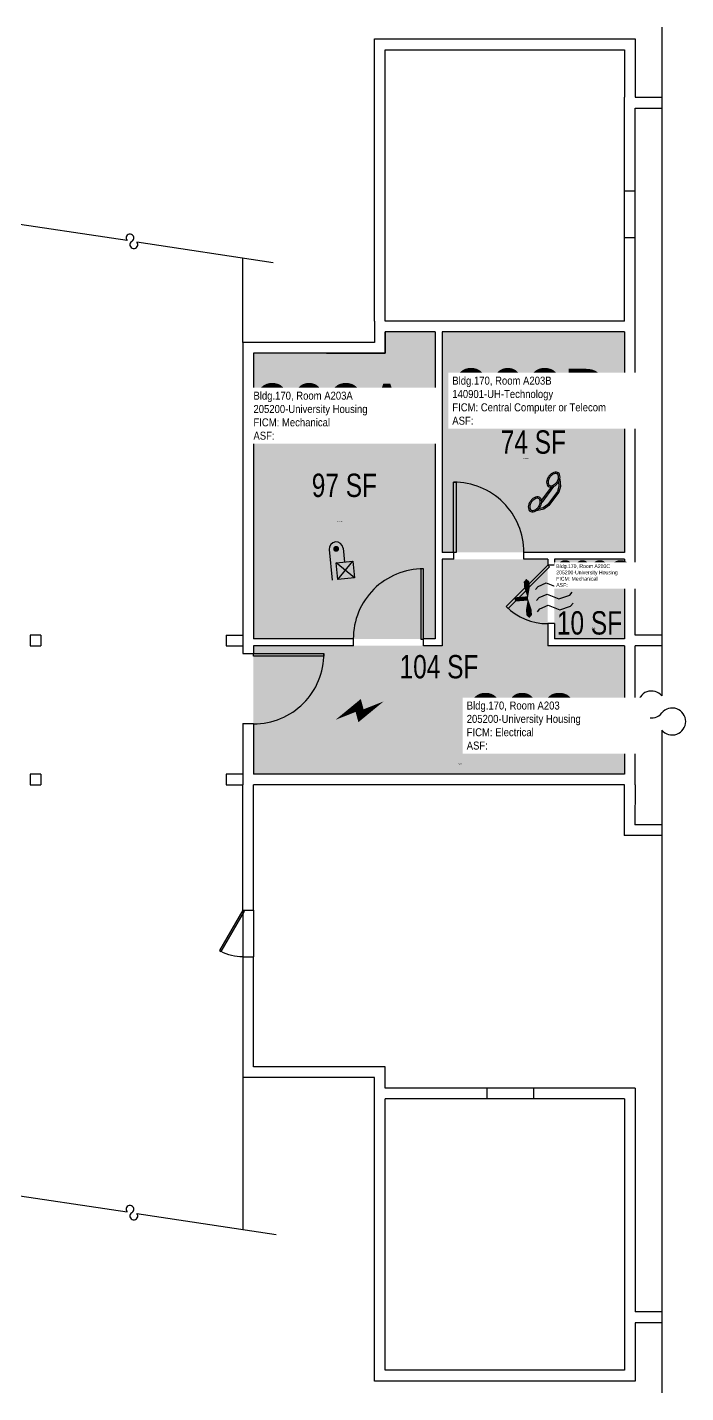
# Model space of a CAD drawing. Header units: inches. Extents: x -54 to 942, y -58 to 644.
# Drawn here: x 604 to 942, y -58 to 644 of the extents above; entities that cross this region are included whole.
import ezdxf
from ezdxf.enums import TextEntityAlignment as Align

# ---------------------------------------------------------------- set-up
doc = ezdxf.new("R2010")
doc.units = ezdxf.units.IN
doc.header["$LTSCALE"] = 10
doc.header["$MEASUREMENT"] = 0
doc.layers.get('0').update_dxf_attribs({"linetype": 'CONTINUOUS'})
for name, color, linetype in [('A-DOOR', 2, 'CONTINUOUS'), ('A-IDEN-ICON', 4, 'CONTINUOUS'), ('A-IDEN-RNUM', 7, 'CONTINUOUS'), ('A-IDEN-SNUM', 4, 'CONTINUOUS'), ('A-IDEN-VNUM', 4, 'CONTINUOUS'), ('A-SITE', 3, 'CONTINUOUS'), ('A-WALL', 5, 'CONTINUOUS'), ('AREA-TEXT', 3, 'CONTINUOUS'), ('Rooms-Category-Color', 7, 'CONTINUOUS'), ('Rooms-College-Color', 7, 'CONTINUOUS'), ('Rooms-Department-Color', 7, 'CONTINUOUS'), ('Rooms-Division-Color', 7, 'CONTINUOUS'), ('Rooms-Information', 7, 'CONTINUOUS')]:
    doc.layers.add(name, color=color, linetype=linetype)
doc.styles.add('CP_AREA', font='arial.ttf', dxfattribs={"height": 15})
doc.styles.add('CP_ROOMSNUMBER', font='arial.ttf', dxfattribs={"height": 1})
doc.styles.add('CP_ROOMVNUMBER', font='arial.ttf', dxfattribs={"width": 0.85, "height": 0.075})

# ---------------------------------------------------------------- blocks, each defined once
blk = doc.blocks.new('CPMECH')
at = {"color": 0, "linetype": 'ByBlock'}
for p, q in [((0.005, 0.025), (0.015, 0.035)), ((0.015, 0.035), (0.045, 0.045)), ((0.015, -0.005), (0.045, 0.005)), ((0.045, 0.045), (0.085, 0.025)), ((0.045, 0.005), (0.085, -0.015)), ((0.085, 0.025), (0.125, 0.035)), ((0.125, 0.035), (0.135, 0.045)), ((0.125, -0.005), (0.135, 0.005)), ((0.005, -0.015), (0.015, -0.005)), ((0.005, -0.055), (0.015, -0.045)), ((0.015, -0.045), (0.045, -0.035)), ((0.045, -0.035), (0.085, -0.055)), ((0.085, -0.015), (0.125, -0.005)), ((0.085, -0.055), (0.125, -0.045)), ((0.125, -0.045), (0.135, -0.035))]:
    blk.add_line(p, q, dxfattribs=at)
for points in [[(-0.025, -0.005, 0, 0.02, 0), (-0.025, 0.035, 0.02, 0.02, 0), (-0.025, 0.055, 0.02, 0, 0), (-0.025, 0.065, 0, 0, 0)], [(-0.025, -0.005, 0, 0.02, 0), (-0.025, -0.045, 0.02, 0.02, 0), (-0.025, -0.065, 0.02, 0, 0), (-0.025, -0.075, 0, 0, 0)]]:
    blk.add_lwpolyline(points, format="xyseb", dxfattribs=at)
at = {"color": 0, "linetype": 'ByBlock', "const_width": 0.015}
blk.add_lwpolyline([(-0.025, -0.005), (-0.065, -0.005)], dxfattribs=at)
at = {"color": 0, "linetype": 'ByBlock', "const_width": 0.0075}
blk.add_lwpolyline([(-0.0682, -0.0069, 1), (-0.0618, -0.0031, 1)], format="xyb", close=True, dxfattribs=at)
blk = doc.blocks.new('CPELECT')
blk.add_lwpolyline([(0.0623, 0.0629, 0, 0.03, 0), (0.0105, -0.0168, 0.03, 0.03, 0), (-0.0105, 0.0068, 0.03, 0, 0), (-0.0623, -0.0729, 0.03, 0, 0)], format="xyseb")
blk = doc.blocks.new('CPPHONE')
at = {"color": 0, "linetype": 'ByBlock'}
for p, q in [((0.0096, 0.0252), (-0.0196, -0.0252)), ((0.0169, 0.0279), (-0.0182, -0.0329))]:
    blk.add_line(p, q, dxfattribs=at)
for points in [[(0.0364, 0.0572), (0.0417, 0.0308), (0.0382, 0.0108), (0.0082, -0.0411), (-0.0083, -0.0558), (-0.0338, -0.0645)], [(0.0334, 0.047), (0.0366, 0.0307), (0.0334, 0.0126), (0.0043, -0.0379), (-0.0109, -0.0514), (-0.0265, -0.0567)]]:
    blk.add_lwpolyline(points, dxfattribs=at)
for points in [[(0.0288, 0.0786, 0.139889), (0.0216, 0.0804, 0.107118), (0.0122, 0.0781, 0.079812), (0.0039, 0.0722, 0.067459), (-0.0035, 0.0626, 0.067459), (-0.008, 0.0515, 0.079812), (-0.009, 0.0413, 0.107118), (-0.0064, 0.032, 0.139889), (-0.0012, 0.0267, 0.139889), (0.0061, 0.0248, 0.107118), (0.0155, 0.0272, 0.079812), (0.0238, 0.0331, 0.067459), (0.0312, 0.0426, 0.067459), (0.0357, 0.0538, 0.079812), (0.0367, 0.0639, 0.107118), (0.034, 0.0732, 0.139889)], [(0.0263, 0.0743, 0.139889), (0.0218, 0.0754, 0.107118), (0.0144, 0.0736, 0.079812), (0.0074, 0.0686, 0.067459), (0.0008, 0.0601, 0.067459), (-0.0032, 0.0502, 0.079812), (-0.004, 0.0417, 0.107118), (-0.0019, 0.0344, 0.139889), (0.0013, 0.031, 0.139889), (0.0059, 0.0298, 0.107118), (0.0133, 0.0317, 0.079812), (0.0203, 0.0367, 0.067459), (0.0268, 0.0451, 0.067459), (0.0309, 0.055, 0.079812), (0.0317, 0.0636, 0.107118), (0.0296, 0.0709, 0.139889)], [(-0.0262, -0.0167, 0.139889), (-0.0334, -0.0148, 0.107118), (-0.0428, -0.0172, 0.079812), (-0.0511, -0.0231, 0.067459), (-0.0585, -0.0326, 0.067459), (-0.063, -0.0438, 0.079812), (-0.064, -0.0539, 0.107118), (-0.0614, -0.0632, 0.139889), (-0.0562, -0.0686, 0.139889), (-0.0489, -0.0704, 0.107118), (-0.0395, -0.0681, 0.079812), (-0.0312, -0.0622, 0.067459), (-0.0238, -0.0526, 0.067459), (-0.0193, -0.0415, 0.079812), (-0.0183, -0.0313, 0.107118), (-0.021, -0.022, 0.139889)], [(-0.0287, -0.021, 0.139889), (-0.0332, -0.0198, 0.107118), (-0.0406, -0.0217, 0.079812), (-0.0476, -0.0267, 0.067459), (-0.0542, -0.0351, 0.067459), (-0.0582, -0.045, 0.079812), (-0.059, -0.0536, 0.107118), (-0.0569, -0.0609, 0.139889), (-0.0537, -0.0643, 0.139889), (-0.0491, -0.0654, 0.107118), (-0.0417, -0.0636, 0.079812), (-0.0347, -0.0586, 0.067459), (-0.0282, -0.0501, 0.067459), (-0.0241, -0.0402, 0.079812), (-0.0233, -0.0317, 0.107118), (-0.0254, -0.0244, 0.139889)]]:
    blk.add_lwpolyline(points, format="xyb", close=True, dxfattribs=at)
blk = doc.blocks.new('CPELEV')
at = {"color": 0, "linetype": 'ByBlock'}
for p, q in [((-0.035, 0.03), (-0.035, -0.08)), ((0.015, 0.03), (0.015, -0.02)), ((-0.015, -0.08), (-0.015, -0.02)), ((-0.015, -0.02), (0.045, -0.02)), ((-0.015, -0.08), (0.045, -0.02)), ((0.045, -0.08), (-0.015, -0.02)), ((0.045, -0.02), (0.045, -0.08)), ((0.045, -0.08), (-0.015, -0.08))]:
    blk.add_line(p, q, dxfattribs=at)
at = {"color": 0, "linetype": 'ByBlock', "const_width": 0.0106}
blk.add_lwpolyline([(-0.0153, 0.03, 1), (-0.0047, 0.03, 1)], format="xyb", close=True, dxfattribs=at)
at = {"color": 0, "linetype": 'ByBlock'}
blk.add_arc((-0.01, 0.03), 0.025, 0, 180, dxfattribs=at)

msp = doc.modelspace()

# ---------------------------------------------------------------- hatches: boundary and pattern name
at = {"layer": 'Rooms-Category-Color', "true_color": 0xadadad}
for points in [[(813.25, 487.5), (787.5, 487.5), (787.5, 476.5), (719.75, 476.5), (719.75, 329.52), (813.25, 329.52)], [(719.75, 260), (719.75, 326.02), (816.75, 326.02), (816.75, 370.52), (871, 370.52), (871, 326.02), (910.5, 326.02), (910.5, 260)], [(874.5, 329.52), (874.5, 370.52), (910.5, 370.52), (910.5, 329.52)]]:
    msp.add_hatch(color=253, dxfattribs=at).paths.add_polyline_path(points)
at = {"layer": 'Rooms-Category-Color', "true_color": 0xe3c5e1}
msp.add_hatch(color=254, dxfattribs=at).paths.add_polyline_path([(816.75, 374.02), (910.5, 374.02), (910.5, 487.5), (816.75, 487.5)])
at = {"layer": 'Rooms-College-Color', "true_color": 0xadadad}
for points in [[(813.25, 487.5), (787.5, 487.5), (787.5, 476.5), (719.75, 476.5), (719.75, 329.52), (813.25, 329.52)], [(816.75, 374.02), (910.5, 374.02), (910.5, 487.5), (816.75, 487.5)], [(719.75, 260), (719.75, 326.02), (816.75, 326.02), (816.75, 370.52), (871, 370.52), (871, 326.02), (910.5, 326.02), (910.5, 260)], [(874.5, 329.52), (874.5, 370.52), (910.5, 370.52), (910.5, 329.52)]]:
    msp.add_hatch(color=253, dxfattribs=at).paths.add_polyline_path(points)
at = {"layer": 'Rooms-Department-Color', "true_color": 0xacacac}
for points in [[(813.25, 487.5), (787.5, 487.5), (787.5, 476.5), (719.75, 476.5), (719.75, 329.52), (813.25, 329.52)], [(719.75, 260), (719.75, 326.02), (816.75, 326.02), (816.75, 370.52), (871, 370.52), (871, 326.02), (910.5, 326.02), (910.5, 260)], [(874.5, 329.52), (874.5, 370.52), (910.5, 370.52), (910.5, 329.52)]]:
    msp.add_hatch(color=253, dxfattribs=at).paths.add_polyline_path(points)
at = {"layer": 'Rooms-Department-Color', "true_color": 0x604aed}
msp.add_hatch(color=173, dxfattribs=at).paths.add_polyline_path([(816.75, 374.02), (910.5, 374.02), (910.5, 487.5), (816.75, 487.5)])
at = {"layer": 'Rooms-Division-Color', "true_color": 0xadadad}
for points in [[(813.25, 487.5), (787.5, 487.5), (787.5, 476.5), (719.75, 476.5), (719.75, 329.52), (813.25, 329.52)], [(719.75, 260), (719.75, 326.02), (816.75, 326.02), (816.75, 370.52), (871, 370.52), (871, 326.02), (910.5, 326.02), (910.5, 260)], [(874.5, 329.52), (874.5, 370.52), (910.5, 370.52), (910.5, 329.52)]]:
    msp.add_hatch(color=253, dxfattribs=at).paths.add_polyline_path(points)
at = {"layer": 'Rooms-Division-Color', "true_color": 0x604aed}
msp.add_hatch(color=173, dxfattribs=at).paths.add_polyline_path([(816.75, 374.02), (910.5, 374.02), (910.5, 487.5), (816.75, 487.5)])

# ---------------------------------------------------------------- linework, layer by layer
at = {"layer": 'A-DOOR'}
for p, q in [((822.61, 410.18), (823.98, 410.15)), ((822.61, 373.97), (822.61, 410.18)), ((823.98, 410.15), (823.98, 373.97)), ((823.98, 373.97), (822.61, 373.97)), ((807.19, 365.59), (805.82, 365.57)), ((805.82, 365.57), (805.82, 329.38)), ((807.19, 329.38), (807.19, 365.59)), ((871, 367.52), (849.63, 346.15)), ((850.62, 345.2), (871.97, 366.55)), ((871.97, 366.55), (871, 367.52)), ((849.63, 346.15), (850.62, 345.2)), ((805.82, 329.38), (807.19, 329.38)), ((719.75, 320.65), (719.75, 322.02)), ((719.75, 322.02), (755.96, 322.02)), ((755.94, 320.65), (719.75, 320.65)), ((755.96, 322.02), (755.94, 320.65))]:
    msp.add_line(p, q, dxfattribs=at)
at = {"layer": 'A-DOOR', "extrusion": (1.86386e-13, 0.000261203, -1)}
for p, q in [((714.25, 190.12), (702.25, 169.34)), ((703.12, 168.84), (715.12, 189.62)), ((715.12, 189.62), (714.25, 190.12)), ((702.25, 169.34), (703.12, 168.84))]:
    msp.add_line(p, q, dxfattribs=at)
at = {"layer": 'A-DOOR'}
for centre, radius, start, end in [((822.74, 374.17), 36, 359.8626, 90.20751), ((807.06, 329.59), 36, 89.79249, 180.1374), ((870.87, 367.4), 30, 225, 270.24388), ((719.96, 321.89), 36, 269.8626, 0.20751)]:
    msp.add_arc(centre, radius, start, end, dxfattribs=at)
at = {"layer": 'A-DOOR', "extrusion": (1.86386e-13, 0.000261203, -1)}
msp.add_arc((-714.3, 190.52, 0.05), 24.4, 270.12368, 297.28817, dxfattribs=at)
at = {"layer": 'A-SITE'}
for p, q in [((654.76, 534.32), (583.02, 545.13)), ((729.96, 522.99), (659.74, 533.57)), ((584.54, 45.51), (654.76, 34.93)), ((659.74, 34.18), (731.48, 23.37))]:
    msp.add_line(p, q, dxfattribs=at)
at = {"layer": 'A-SITE', "extrusion": (-0.000486528, -0.002907, 0.999996)}
msp.add_line((714.25, 482), (714.25, 525.36), dxfattribs=at)
at = {"layer": 'A-SITE', "extrusion": (0.000486528, 0.002907, 0.999996)}
msp.add_line((714.25, 104), (714.25, 25.97), dxfattribs=at)
at = {"layer": 'A-SITE'}
for centre, start, end in [((656.24, 535.68), 300.26121, 222.60315), ((658.26, 532.21), 120.26121, 42.60315), ((656.24, 36.29), 300.26121, 222.60315), ((658.26, 32.82), 120.26121, 42.60315)]:
    msp.add_arc(centre, 2.01, start, end, dxfattribs=at)
at = {"layer": 'A-WALL'}
for p, q in [((929.68, 644), (929.68, 300.22)), ((782, 493), (782, 638)), ((782, 638), (916, 638)), ((787.5, 632.5), (910.5, 632.5)), ((787.5, 493), (787.5, 632.5)), ((910.5, 632.5), (910.5, 608)), ((916, 638), (916, 608)), ((910.5, 493), (910.5, 608)), ((916, 608), (929.68, 608)), ((916, 602.5), (929.68, 602.5)), ((916.04, 493), (916, 602.5)), ((782, 493), (782, 482)), ((910.5, 493), (787.5, 493)), ((916, 331.5), (916, 493)), ((787.5, 476.5), (787.5, 487.5)), ((813.25, 487.5), (787.5, 487.5)), ((787.5, 487.5), (787.5, 476.5)), ((813.25, 487.5), (813.25, 329.52)), ((816.75, 487.5), (816.75, 374.02)), ((910.5, 487.5), (816.75, 487.5)), ((910.5, 487.5), (910.5, 374.02)), ((714.25, 482), (714.25, 322.02)), ((782, 482), (714.25, 482)), ((719.75, 476.5), (719.75, 329.52)), ((787.5, 476.5), (719.75, 476.5)), ((757.25, 476.5), (787.5, 476.5)), ((822.75, 374.02), (816.75, 374.02)), ((822.75, 370.52), (822.75, 374.02)), ((858.75, 370.52), (858.75, 374.02)), ((910.5, 374.02), (858.75, 374.02)), ((816.75, 370.52), (816.75, 326.02)), ((822.75, 370.52), (816.75, 370.52)), ((871, 370.52), (858.75, 370.52)), ((871, 370.52), (871, 367.52)), ((874.5, 367.52), (871, 367.52)), ((910.5, 370.52), (874.5, 370.52)), ((874.5, 370.52), (874.5, 367.52)), ((910.5, 370.52), (910.5, 329.52)), ((874.5, 337.52), (871, 337.52)), ((871, 337.52), (871, 326.02)), ((874.5, 337.52), (874.5, 329.52)), ((605, 331.5), (605, 326)), ((610.5, 331.5), (605, 331.5)), ((610.5, 331.5), (610.5, 326)), ((705.75, 331.5), (714.25, 331.5)), ((705.75, 331.5), (705.75, 326)), ((929.68, 331.5), (916, 331.5)), ((605, 326), (610.5, 326)), ((705.75, 326), (714.25, 326)), ((771.25, 329.52), (719.75, 329.52)), ((771.25, 326.02), (719.75, 326.02)), ((719.75, 326.02), (719.75, 322.02)), ((771.25, 326.02), (771.25, 329.52)), ((813.25, 329.52), (807.25, 329.52)), ((807.25, 326.02), (807.25, 329.52)), ((816.75, 326.02), (807.25, 326.02)), ((910.5, 326.02), (871, 326.02)), ((910.5, 329.52), (874.5, 329.52)), ((910.5, 326.02), (910.5, 260)), ((929.68, 326), (916, 326)), ((916, 254.5), (916, 326)), ((714.25, 322.02), (719.75, 322.02)), ((714.25, 286.02), (714.25, 254.5)), ((714.25, 286.02), (719.75, 286.02)), ((719.75, 286.02), (719.75, 260)), ((929.68, 282.71), (929.68, -58)), ((605, 260), (605, 254.5)), ((610.5, 260), (605, 260)), ((610.5, 260), (610.5, 254.5)), ((714.25, 260), (705.75, 260)), ((705.75, 260), (705.75, 254.5)), ((910.5, 260), (719.75, 260)), ((605, 254.5), (610.5, 254.5)), ((705.75, 254.5), (714.25, 254.5)), ((714.25, 190.12), (714.25, 254.5)), ((910.5, 254.5), (719.75, 254.5)), ((719.75, 190.12), (719.75, 254.5)), ((910.25, 254.5), (910.25, 228.5)), ((916, 254.5), (915.78, 234)), ((929.68, 234), (915.78, 234)), ((929.68, 228.5), (910.25, 228.5)), ((714.25, 190.12), (719.75, 190.12)), ((714.25, 166.12), (719.75, 166.12)), ((714.25, 166.12), (714.25, 104)), ((719.75, 109.5), (719.75, 166.12)), ((787.5, 109.5), (719.75, 109.5)), ((787.5, 98.5), (787.5, 109.5)), ((782, 104), (714.25, 104)), ((782, -52), (782, 104)), ((916, 98.5), (787.5, 98.5)), ((916, 98.5), (916, -16.5)), ((787.5, -46.5), (787.5, 93)), ((910.5, 93), (787.5, 93)), ((910.5, 93), (910.5, -22)), ((929.68, -16.5), (916, -16.5)), ((910.5, -22), (910.5, -46.5)), ((929.68, -22), (916, -22)), ((916, -22), (916, -52)), ((910.5, -46.5), (787.5, -46.5)), ((916, -52), (782, -52))]:
    msp.add_line(p, q, dxfattribs=at)
at = {"layer": 'A-WALL', "extrusion": (0, 0, -1)}
for p, q in [((916.02, 559.75), (910.5, 559.75)), ((916.02, 535.75), (910.5, 535.75)), ((839.75, 98.5), (839.75, 93)), ((863.75, 98.5), (863.75, 93))]:
    msp.add_line(p, q, dxfattribs=at)
at = {"layer": 'A-WALL', "extrusion": (1.86386e-13, 0.000261203, -1)}
for p, q in [((714.25, 190.12), (714.25, 166.12)), ((719.75, 190.12), (719.75, 166.12))]:
    msp.add_line(p, q, dxfattribs=at)
at = {"layer": 'A-WALL'}
for centre, start, end in [((924.33, 295.84), 39.27369, 320.72631), ((935.03, 287.09), 219.27369, 140.72631)]:
    msp.add_arc(centre, 6.92, start, end, dxfattribs=at)

# ---------------------------------------------------------------- block references
at = {"layer": 'A-IDEN-ICON'}
for name, p, xscale, yscale, zscale, rotation in [('CPPHONE', (871.07, 404.14), 144.0000000045416, 144.0000000045416, 144.0000000045416, 353.4853123222124), ('CPELEV', (764.13, 371.7), 143.999999997254, 143.999999997254, 143.999999997254, 5.809858668598567), ('CPMECH', (864.35, 351.37), 143.9999999959471, 143.9999999959471, 143.9999999959471, 4.523512194811892), ('CPELECT', (774.64, 293.33), 144.0000000027532, 144.0000000027532, 144.0000000027532, 333.5173849879196)]:
    msp.add_blockref(name, p, dxfattribs=dict(at, xscale=xscale, yscale=yscale, zscale=zscale, rotation=rotation))

# ---------------------------------------------------------------- texts
at = {"layer": 'A-IDEN-RNUM', "style": 'CP_ROOMSNUMBER'}
for s, p in [('0203-B0', (858.41, 422.28)), ('0203-A0', (762.79, 389.79)), ('0203-C0', (893, 335)), ('0203-00', (824.64, 265.01))]:
    msp.add_text(s, height=0.36, dxfattribs=at).set_placement(p)
at = {"layer": 'A-IDEN-SNUM', "style": 'CP_ROOMSNUMBER'}
for s, p in [('1700A203B0', (858.41, 422.28)), ('1700A203A0', (762.79, 389.79)), ('1700A203C0', (893, 335)), ('1700A20300', (824.64, 265.01))]:
    msp.add_text(s, height=0.36, dxfattribs=at).set_placement(p)
at = {"layer": 'A-IDEN-VNUM', "style": 'CP_ROOMVNUMBER', "width": 0.85}
for s, height, p in [('203B', 28.8, (821.97, 439.64)), ('203A', 28.8, (719.75, 431.92)), ('203C', 13.554, (875.42, 356.27)), ('203', 28.8, (829.38, 272.6))]:
    msp.add_text(s, height=height, dxfattribs=at).set_placement(p)
at = {"layer": 'AREA-TEXT', "style": 'CP_AREA', "width": 0.75}
for s, p in [('74 SF', (863.63, 430.76)), ('97 SF', (766.5, 408.51)), ('10 SF', (892.5, 337.79)), ('104 SF', (815.13, 315.26))]:
    msp.add_text(s, height=12, dxfattribs=at).set_placement(p, align=Align.MIDDLE_CENTER)

# ---------------------------------------------------------------- next in the draw order: texts
at = {"layer": 'Rooms-Information', "attachment_point": 7, "style": 'CP_ROOMVNUMBER', "bg_fill": 3, "box_fill_scale": 1.5, "bg_fill_color": 256, "bg_fill_true_color": 13158600, "bg_fill_transparency": 0}
for s, insert, char_height, width in [('Bldg.170, Room A203B^M^J140901-UH-Technology^M^JFICM: Central Computer or Telecom^M^JASF: ', (821.97, 439.64), 4.1143, 92.16), ('Bldg.170, Room A203A^M^J205200-University Housing^M^JFICM: Mechanical^M^JASF: ', (719.75, 431.92), 4.1143, 92.16), ('Bldg.170, Room A203C^M^J205200-University Housing^M^JFICM: Mechanical^M^JASF: ', (875.42, 356.27), 1.9362, 43.3718), ('Bldg.170, Room A203^M^J205200-University Housing^M^JFICM: Electrical^M^JASF: ', (829.38, 272.6), 4.1143, 92.16)]:
    msp.add_mtext(s, dxfattribs=dict(at, insert=insert, char_height=char_height, width=width))

doc.saveas('drawing.dxf')
